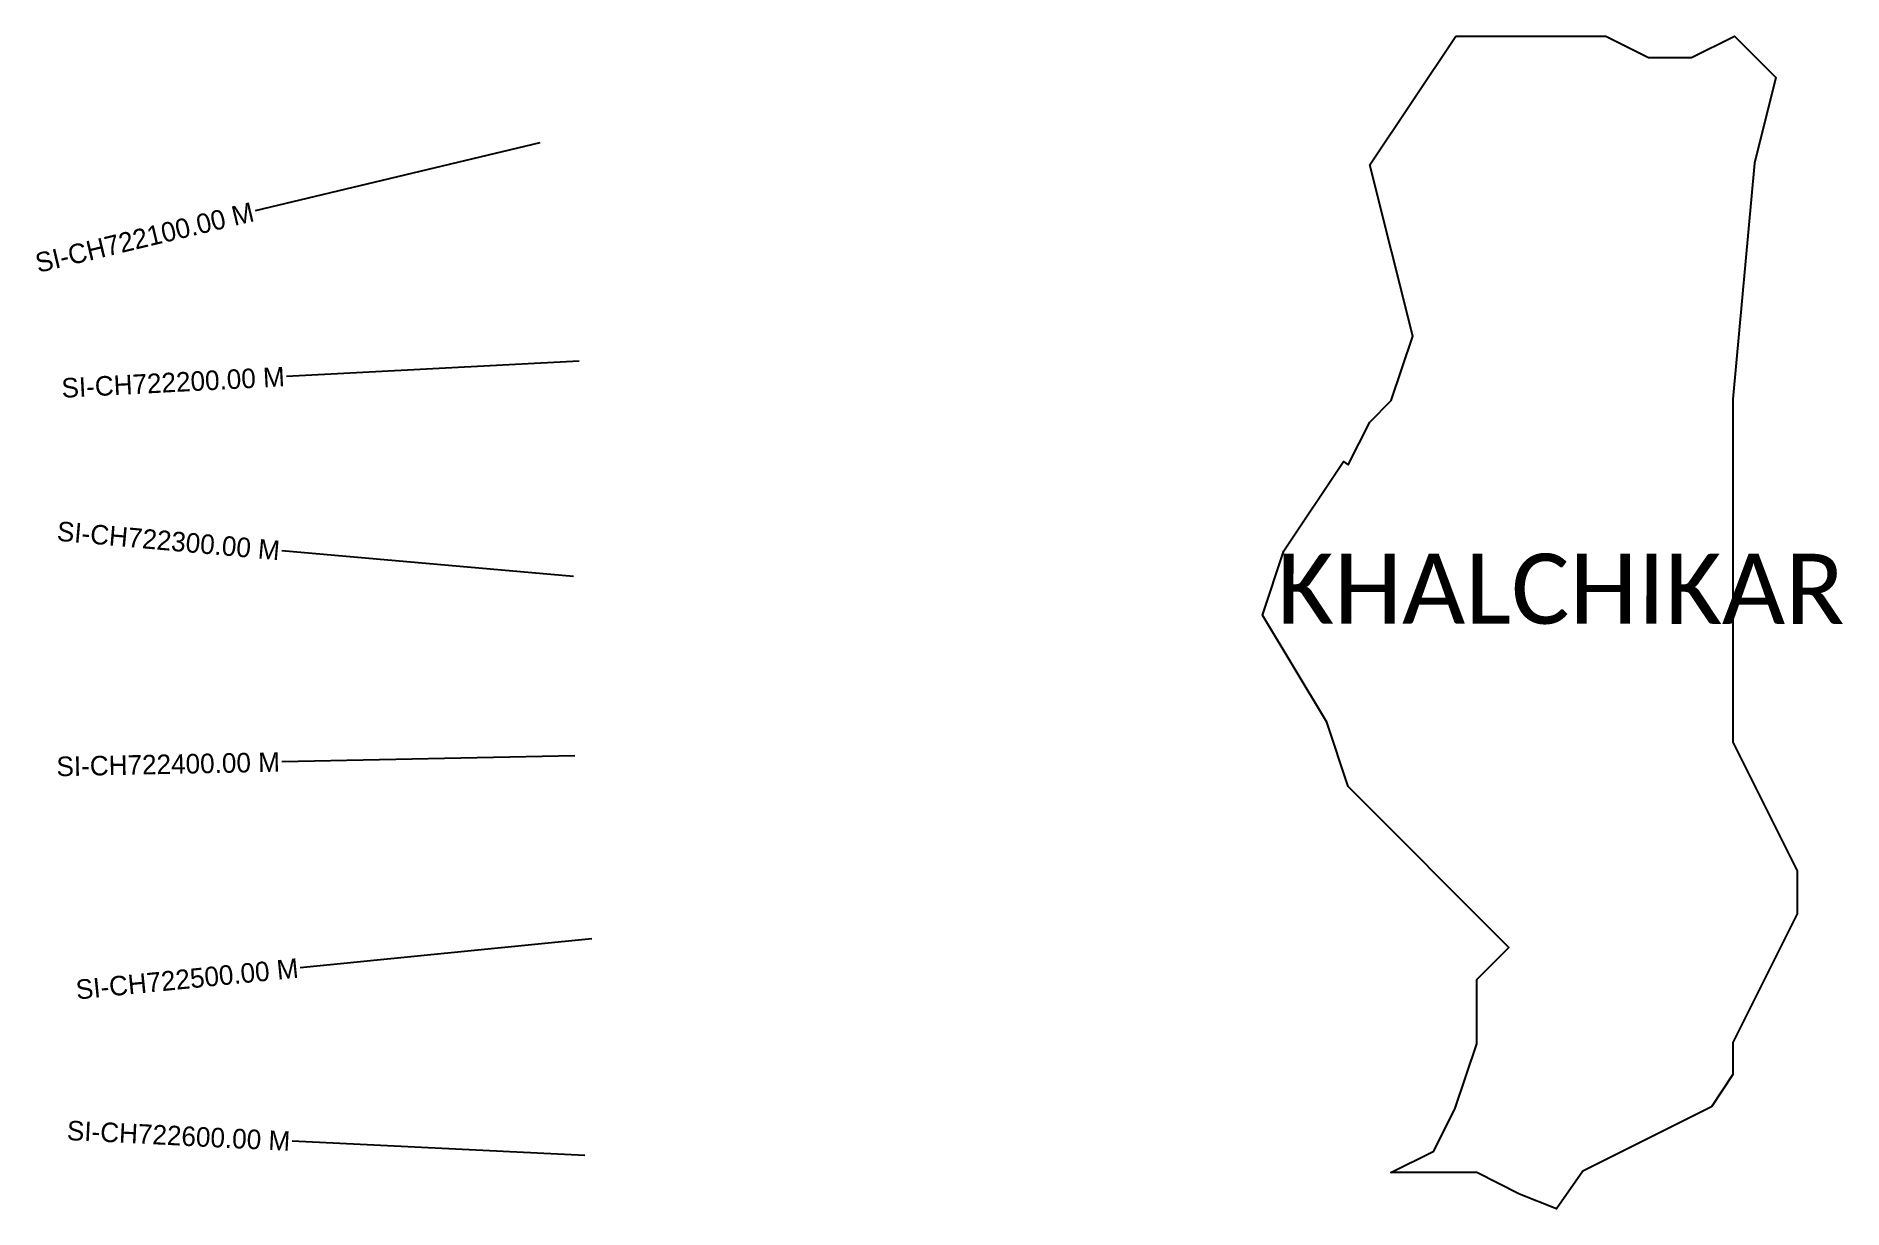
# Model space of a CAD drawing. Header units: metres. Extents: x 356638 to 357564, y 1742694 to 1743295.
import ezdxf
from ezdxf.enums import TextEntityAlignment as Align

# ---------------------------------------------------------------- set-up
doc = ezdxf.new("R2010")
doc.units = ezdxf.units.M
for name, color, linetype in [('CS', 134, 'Continuous'), ('CSMark', 6, 'Continuous'), ('VILLAGE NAME', 250, 'Continuous')]:
    doc.layers.add(name, color=color, linetype=linetype)

msp = doc.modelspace()

# ---------------------------------------------------------------- linework, layer by layer
msp.add_lwpolyline([(357365.34, 1743294.81), (357442.16, 1743294.78), (357464.12, 1743283.8), (357486.09, 1743283.8), (357508.06, 1743294.75), (357529.3, 1743273.62), (357518.34, 1743229.72), (357507.37, 1743108.96), (357507.37, 1742933.31), (357540.3, 1742867.45), (357540.3, 1742845.48), (357507.37, 1742779.62), (357507.37, 1742763.14), (357496.37, 1742746.69), (357430.51, 1742713.73), (357416.98, 1742694.39), (357398.05, 1742701.97), (357376.09, 1742712.95), (357332.19, 1742712.96), (357354.16, 1742723.95), (357365.14, 1742745.91), (357376.12, 1742778.84), (357376.12, 1742811.76), (357392.6, 1742828.23), (357310.3, 1742910.59), (357299.35, 1742943.52), (357266.44, 1742998.43), (357277.41, 1743031.36), (357307.82, 1743076.97), (357310.36, 1743075.28), (357321.33, 1743097.2), (357332.34, 1743108.2), (357343.32, 1743141.13), (357321.38, 1743228.96), (357365.34, 1743294.81)])
at = {"layer": 'CS'}
for p, q in [((356896.36, 1743240.21), (356750.47, 1743205.3)), ((356916.41, 1743128.36), (356766.62, 1743120.59)), ((356913.53, 1743018.17), (356764.11, 1743031.33)), ((356914.13, 1742926.32), (356764.16, 1742923.24)), ((356922.86, 1742832.58), (356773.59, 1742817.85)), ((356919.27, 1742721.72), (356769.44, 1742729))]:
    msp.add_line(p, q, dxfattribs=at)

# ---------------------------------------------------------------- texts
at = {"layer": 'CSMark'}
for s, rotation, p in [('SI-CH722100.00 M', 13.45639, (356749.5, 1743205.07)), ('SI-CH722200.00 M', 2.96696, (356765.62, 1743120.54)), ('SI-CH722300.00 M', 354.96633, (356763.11, 1743031.42)), ('SI-CH722400.00 M', 1.17657, (356763.16, 1742923.22)), ('SI-CH722500.00 M', 5.63283, (356772.59, 1742817.76)), ('SI-CH722600.00 M', 357.21788, (356768.45, 1742729.05))]:
    msp.add_text(s, height=10, rotation=rotation, dxfattribs=at).set_placement(p, align=Align.MIDDLE_RIGHT)
at = {"layer": 'VILLAGE NAME', "insert": (357273.92, 1743029.9), "char_height": 35.9131, "attachment_point": 1, "rotation": 359.9793}
msp.add_mtext_dynamic_manual_height_columns('{\\fCalibri|b0|i0|c0|p34;KHALCHIKAR}', width=509.2478, gutter_width=258.04, heights=[0], dxfattribs=at)

doc.saveas('drawing.dxf')
